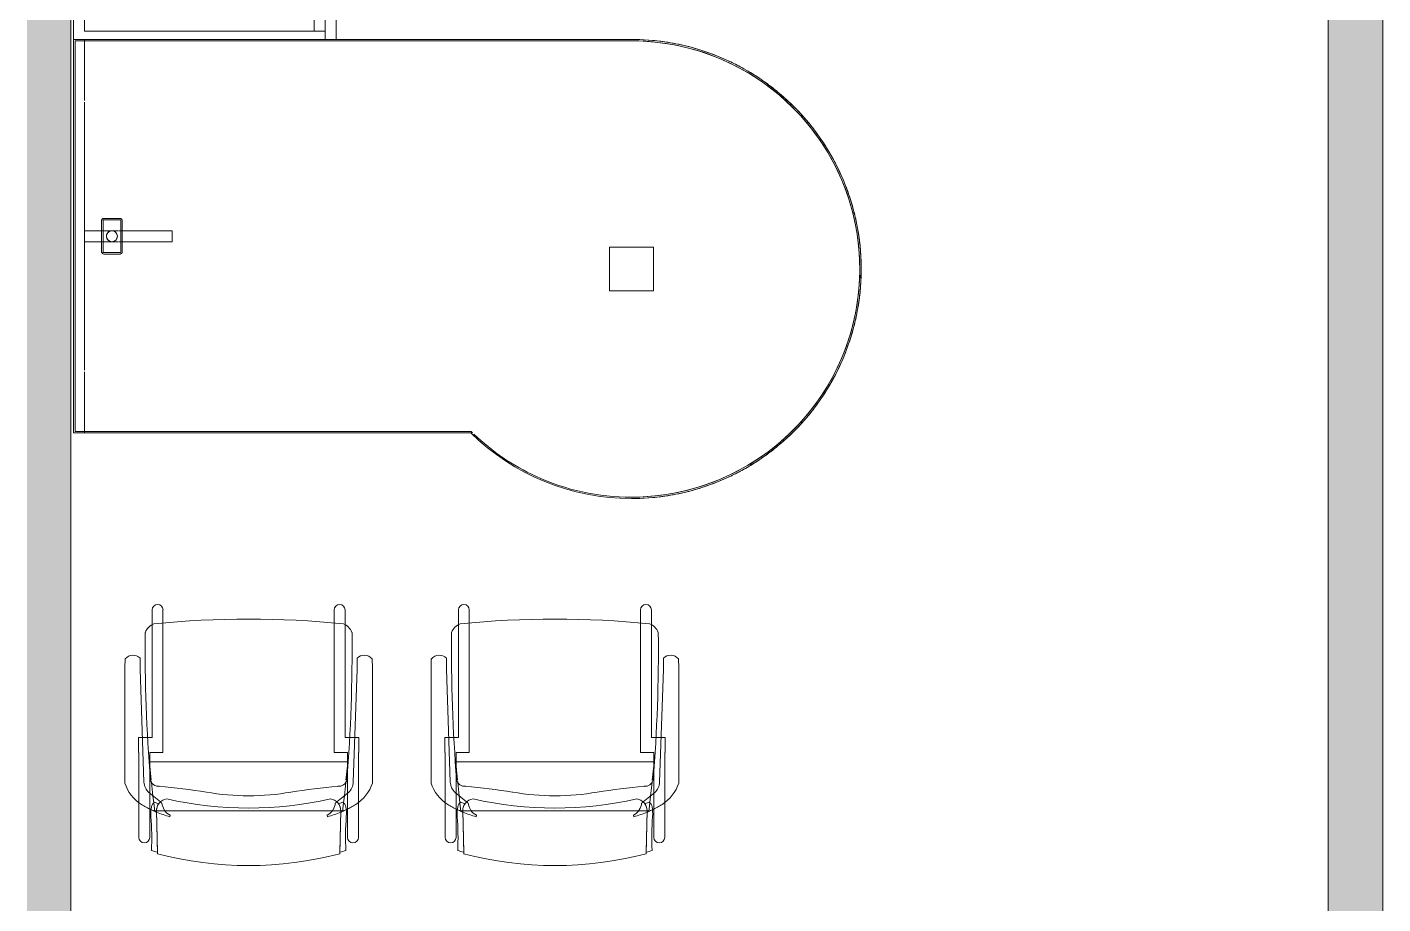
# Model space of a CAD drawing. Header units: inches. Extents: x 0 to 2535, y 0 to 2052.
# Drawn here: x 1319 to 1442.9, y 1891.1 to 1971.3 of the extents above; entities that cross this region are included whole.
import ezdxf

# ---------------------------------------------------------------- set-up
doc = ezdxf.new("R2010")
doc.units = ezdxf.units.IN
doc.header["$MEASUREMENT"] = 0
for name, color, linetype, lineweight in [('A-WALL', 113, 'Continuous', 13), ('A-WALL-PATT', 111, 'Continuous', 13), ('I-FURN', 30, 'Continuous', 9), ('I-FURN-PNLS', 30, 'Continuous', 9), ('I-WALL', 2, 'Continuous', 13)]:
    doc.layers.add(name, color=color, linetype=linetype, lineweight=lineweight)

# ---------------------------------------------------------------- blocks, each defined once
blk = doc.blocks.new('Zira Wksta 12 - Type 1-V35-Level 07  POWER _ SIGNAL')
at = {"layer": 'I-FURN'}
for p, q in [((-49, -13), (-53, -13)), ((-53, -13), (-53, -17)), ((-53, -17), (-53, -13)), ((-53, -13), (-49, -13)), ((-49, -17), (-49, -13)), ((-49, -13), (-49, -17)), ((-53, -17), (-49, -17)), ((-49, -17), (-53, -17))]:
    blk.add_line(p, q, dxfattribs=at)
at = {"layer": 'I-FURN-PNLS'}
for p, q in [((-36.3, 0), (0, 0)), ((0, 0), (-36.3, 0)), ((-36.3, 0), (0, 0)), ((0, 0), (-1, 0)), ((-1, 0), (-1, -0.12)), ((-1, -0.12), (-1, 0)), ((-1, 0), (0, 0)), ((0, 0), (0, -36)), ((0, -36), (0, 0)), ((0, 0), (0, -36)), ((0, -36), (0, 0)), ((0, 0), (0, -36)), ((-36.35, -0.13), (-0.13, -0.13)), ((-0.13, -0.13), (-36.35, -0.13)), ((-0.13, -0.13), (-36.35, -0.13)), ((-36.35, -0.13), (-0.13, -0.13)), ((-36.3, 0), (0, 0)), ((-1, -0.13), (-1, -3.57)), ((-1, -3.57), (-1, -0.13)), ((-0.13, -0.13), (-0.13, -35.87)), ((-0.13, -35.87), (-0.13, -0.13)), ((-0.13, -35.87), (-0.13, -0.13)), ((-0.13, -0.13), (-0.13, -35.87)), ((0, 0), (0, -36)), ((-1, -3.6), (-1, -5.58)), ((-1, -5.58), (-1, -3.6)), ((-1, -5.74), (-1, -30.26)), ((-1, -17.5), (-1, -5.74)), ((-4.44, -16.56), (-4.44, -19.44)), ((-4.44, -19.44), (-4.44, -16.56)), ((-4.31, -16.56), (-4.31, -16.71)), ((-4.31, -16.71), (-4.31, -16.56)), ((-4.31, -16.75), (-4.31, -19.25)), ((-4.31, -19.25), (-4.31, -16.75)), ((-2.75, -16.37), (-4.25, -16.37)), ((-4.25, -16.37), (-2.75, -16.37)), ((-4.18, -16.5), (-4.25, -16.5)), ((-4.25, -16.5), (-4.18, -16.5)), ((-2.83, -16.5), (-4.17, -16.5)), ((-4.17, -16.5), (-2.83, -16.5)), ((-2.75, -16.5), (-2.82, -16.5)), ((-2.82, -16.5), (-2.75, -16.5)), ((-2.69, -16.71), (-2.69, -16.56)), ((-2.69, -16.56), (-2.69, -16.71)), ((-2.69, -19.25), (-2.69, -16.75)), ((-2.69, -16.75), (-2.69, -19.25)), ((-2.56, -19.44), (-2.56, -16.56)), ((-2.56, -16.56), (-2.56, -19.44)), ((-7.55, -17.5), (-9, -17.5)), ((-9, -17.5), (-9, -18.5)), ((-9, -18.5), (-9, -17.5)), ((-9, -17.5), (-7.55, -17.5)), ((-9, -18.5), (-5.89, -18.5)), ((-5.89, -18.5), (-9, -18.5)), ((-4.44, -17.5), (-7.53, -17.5)), ((-7.53, -17.5), (-4.44, -17.5)), ((-5.87, -18.5), (-4.44, -18.5)), ((-4.44, -18.5), (-5.87, -18.5)), ((-4.31, -17.5), (-4.44, -17.5)), ((-4.44, -17.5), (-4.31, -17.5)), ((-4.44, -18.5), (-4.31, -18.5)), ((-4.31, -18.5), (-4.44, -18.5)), ((-4.15, -17.5), (-4.31, -17.5)), ((-4.31, -17.5), (-4.15, -17.5)), ((-4.31, -18.5), (-4.15, -18.5)), ((-4.15, -18.5), (-4.31, -18.5)), ((-3.64, -17.5), (-4.11, -17.5)), ((-4.11, -17.5), (-3.64, -17.5)), ((-4.11, -18.5), (-3.64, -18.5)), ((-3.64, -18.5), (-4.11, -18.5)), ((-3.36, -17.5), (-3.64, -17.5)), ((-3.64, -17.5), (-3.36, -17.5)), ((-3.64, -18.5), (-3.36, -18.5)), ((-3.36, -18.5), (-3.64, -18.5)), ((-2.89, -17.5), (-3.36, -17.5)), ((-3.36, -17.5), (-2.89, -17.5)), ((-3.36, -18.5), (-2.89, -18.5)), ((-2.89, -18.5), (-3.36, -18.5)), ((-2.69, -17.5), (-2.85, -17.5)), ((-2.85, -17.5), (-2.69, -17.5)), ((-2.85, -18.5), (-2.69, -18.5)), ((-2.69, -18.5), (-2.85, -18.5)), ((-2.56, -17.5), (-2.69, -17.5)), ((-2.69, -17.5), (-2.56, -17.5)), ((-2.69, -18.5), (-2.56, -18.5)), ((-2.56, -18.5), (-2.69, -18.5)), ((-1, -17.5), (-2.56, -17.5)), ((-2.56, -17.5), (-1, -17.5)), ((-2.56, -18.5), (-1, -18.5)), ((-1, -18.5), (-2.56, -18.5)), ((-1, -18.5), (-1, -17.5)), ((-1, -17.5), (-1, -18.5)), ((-1, -18.5), (-1, -17.5)), ((-1, -30.26), (-1, -18.5)), ((-4.31, -19.29), (-4.31, -19.44)), ((-4.31, -19.44), (-4.31, -19.29)), ((-4.25, -19.5), (-4.18, -19.5)), ((-4.18, -19.5), (-4.25, -19.5)), ((-4.25, -19.62), (-2.75, -19.62)), ((-2.75, -19.62), (-4.25, -19.62)), ((-4.17, -19.5), (-2.83, -19.5)), ((-2.83, -19.5), (-4.17, -19.5)), ((-2.82, -19.5), (-2.75, -19.5)), ((-2.75, -19.5), (-2.82, -19.5)), ((-2.69, -19.44), (-2.69, -19.29)), ((-2.69, -19.29), (-2.69, -19.44)), ((-1, -30.42), (-1, -32.4)), ((-1, -32.4), (-1, -30.42)), ((-1, -32.44), (-1, -35.87)), ((-1, -35.87), (-1, -32.44)), ((-0.13, -35.87), (-51, -35.87)), ((-51, -35.87), (-0.13, -35.87)), ((-51, -35.87), (-0.13, -35.87)), ((-0.13, -35.87), (-51, -35.87)), ((-1, -35.88), (-1, -36)), ((-1, -36), (-1, -35.88)), ((0, -36), (-51, -36)), ((0, -36), (-51, -36)), ((-51, -36), (0, -36)), ((-51, -36), (-24, -36)), ((0, -36), (-24, -36)), ((-24, -36), (-24, -84)), ((-24, -36), (-24, -84)), ((0, -36), (-24, -36)), ((-24, -36), (0, -36)), ((-24, -84), (-24, -36)), ((-24, -36), (-24, -84)), ((-23, -36), (-24, -36)), ((-24, -36), (-23, -36)), ((-24, -84), (-24, -36)), ((-24, -36), (0, -36)), ((-23, -36.75), (-23, -36)), ((-23, -36), (-23, -36.75)), ((0, -36), (-23, -36)), ((-23, -36), (-23, -36.75)), ((-23, -36.75), (-23, -36)), ((-23, -36), (-1, -36)), ((-23, -36.75), (-23, -83.25)), ((-23, -83.25), (-23, -36.75)), ((-22, -36.75), (-23, -36.75)), ((-23, -36.75), (-22, -36.75)), ((-23, -36.75), (-23, -83.25)), ((-1, -36.75), (-23, -36.75)), ((-23, -36.75), (-1, -36.75)), ((-23, -83.25), (-23, -36.75)), ((-23, -83.25), (-23, -36.75)), ((-23, -36.75), (-23, -83.25)), ((-23, -36.75), (-1, -36.75)), ((-1, -36.75), (-23, -36.75)), ((-22, -36.75), (-22, -83.25)), ((-22, -83.25), (-22, -36.75)), ((-1, -36.75), (-22, -36.75)), ((-22, -36.75), (-1, -36.75)), ((-22, -36.75), (-22, -83.25)), ((-22, -83.25), (-22, -36.75)), ((-1, -36), (0, -36)), ((-1, -36), (0, -36)), ((0, -36), (-1, -36)), ((-1, -36.75), (-1, -83.25)), ((-1, -83.25), (-1, -36.75)), ((-1, -83.25), (-1, -36.75)), ((-1, -36.75), (-1, -83.25)), ((-1, -36.75), (-1, -83.25)), ((-1, -83.25), (-1, -36.75)), ((0, -84), (0, -36)), ((0, -84), (0, -36)), ((0, -36), (0, -84)), ((0, -84), (0, -36)), ((0, -36), (0, -84))]:
    blk.add_line(p, q, dxfattribs=at)
for centre, radius, start, end in [((-51, -15), 21, 90, 270), ((-51, -15), 21, 90, 270), ((-51, -15), 20.87, 90, 180), ((-51, -15), 20.87, 90, 180), ((-51, -15), 20.87, 90, 180), ((-51, -15), 20.87, 90, 122.7273), ((-51, -15), 21, 106.7644, 110.1031), ((-51, -15), 21, 106.7644, 110.1031), ((-51, -15), 21, 101.1684, 106.7644), ((-51, -15), 21, 101.1684, 106.7644), ((-51, -15), 21, 98.382, 101.1684), ((-51, -15), 21, 98.382, 101.1684), ((-51, -15), 21, 90, 98.382), ((-51, -15), 21, 90, 98.382), ((-51, -15), 21, 45.5847, 90), ((-51, -15), 21, 45.5847, 90), ((-51, -15), 21, 45.5847, 90), ((-51, -15), 21, 45.5847, 90), ((-51, -15), 20.88, 65.2681, 90), ((-51, -15), 20.88, 65.2681, 90), ((-51, -15), 20.88, 65.2681, 90), ((-51, -15), 20.88, 65.2681, 90), ((-51, -15), 21, 115.1473, 118.7187), ((-51, -15), 21, 115.1473, 118.7187), ((-51, -15), 21, 110.1031, 115.1473), ((-51, -15), 21, 110.1031, 115.1473), ((-51, -15), 20.88, 46.3945, 65.184), ((-51, -15), 20.88, 46.3945, 65.184), ((-51, -15), 20.88, 46.3945, 65.184), ((-51, -15), 20.88, 46.3945, 65.184), ((-51, -15), 20.87, 122.7273, 180), ((-51, -15), 21, 123.5308, 127.228), ((-51, -15), 21, 123.5308, 127.228), ((-51, -15), 21, 118.7187, 123.5308), ((-51, -15), 21, 122.7273, 123.5308), ((-51, -15), 21, 118.7187, 122.7273), ((-51, -15), 21, 127.228, 131.915), ((-51, -15), 21, 127.228, 131.915), ((-51, -15), 21, 131.915, 135.6889), ((-51, -15), 21, 131.915, 135.6889), ((-51, -15), 21, 135.6889, 140.3), ((-51, -15), 21, 135.6889, 140.3), ((-51, -15), 20.88, 45.6338, 45.8727), ((-51, -15), 20.88, 45.6338, 45.8727), ((-51, -15), 20.88, 45.6338, 45.8727), ((-51, -15), 20.88, 45.6338, 45.8727), ((-51, -15), 20.88, 45.4448, 45.6338), ((-51, -15), 20.88, 45.4448, 45.6338), ((-51, -15), 20.88, 45.4448, 45.6338), ((-51, -15), 20.88, 45.4448, 45.6338), ((-51, -15), 21, 140.3, 144.1238), ((-51, -15), 21, 140.3, 144.1238), ((-51, -15), 21, 144.1238, 148.6861), ((-51, -15), 21, 144.1238, 148.6861), ((-51, -15), 21, 148.6861, 152.5432), ((-51, -15), 21, 148.6861, 152.5432), ((-51, -15), 21, 152.5432, 157.0735), ((-51, -15), 21, 152.5432, 157.0735), ((-51, -15), 21, 157.0735, 158.8697), ((-51, -15), 21, 157.0735, 158.8697), ((-51, -15), 21, 160.9524, 165.4626), ((-51, -15), 21, 160.9524, 165.4626), ((-51, -15), 21, 158.9402, 160.9524), ((-51, -15), 21, 158.9402, 160.9524), ((-51, -15), 21, 165.4626, 169.3548), ((-51, -15), 21, 165.4626, 169.3548), ((-51, -15), 21, 169.3548, 173.8538), ((-51, -15), 21, 169.3548, 173.8538), ((-51, -15), 21, 173.8538, 177.7523), ((-51, -15), 21, 173.8538, 177.7523), ((-51, -15), 21, 177.7523, 180), ((-51, -15), 21, 177.7523, 180), ((-51, -15), 21, 180, 182.2477), ((-51, -15), 21, 180, 182.2477), ((-51, -15), 21, 182.2477, 186.1462), ((-51, -15), 21, 182.2477, 186.1462), ((-51, -15), 20.87, 180, 270), ((-51, -15), 20.87, 180, 270), ((-51, -15), 20.87, 180, 212.7273), ((-51, -15), 20.87, 180, 270), ((-51, -15), 21, 186.1462, 190.6452), ((-51, -15), 21, 186.1462, 190.6452), ((-4.25, -16.56), 0.188, 90, 180), ((-4.25, -16.56), 0.188, 165, 180), ((-4.25, -16.56), 0.187, 105, 165), ((-4.25, -16.56), 0.0625, 90, 180), ((-4.25, -16.56), 0.0625, 90, 180), ((-4.25, -16.56), 0.188, 90, 105), ((-2.75, -16.56), 0.188, 360, 90), ((-2.75, -16.56), 0.188, 15, 90), ((-2.75, -16.56), 0.0625, 360, 90), ((-2.75, -16.56), 0.0625, 0, 90), ((-2.75, -16.56), 0.188, 0, 15), ((-3.5, -18), 0.5, 90, 270), ((-3.5, -18), 0.5, 135, 270), ((-3.5, -18), 0.5, 90, 135), ((-3.5, -18), 0.5, 270, 90), ((-3.5, -18), 0.5, 345, 90), ((-3.5, -18), 0.5, 270, 345), ((-51, -15), 21, 190.6452, 194.5374), ((-51, -15), 21, 190.6452, 194.5374), ((-4.25, -19.44), 0.188, 180, 270), ((-4.25, -19.44), 0.188, 180, 195), ((-4.25, -19.44), 0.187, 195, 210), ((-4.25, -19.44), 0.188, 210, 270), ((-4.25, -19.44), 0.0625, 180, 270), ((-4.25, -19.44), 0.0625, 180, 270), ((-2.75, -19.44), 0.188, 270, 360), ((-2.75, -19.44), 0.0625, 270, 360), ((-2.75, -19.44), 0.0625, 270, 0), ((-2.75, -19.44), 0.187, 270, 315), ((-2.75, -19.44), 0.187, 315, 345), ((-2.75, -19.44), 0.187, 345, 0), ((-51, -15), 21, 194.5374, 199.0476), ((-51, -15), 21, 194.5374, 199.0476), ((-51, -15), 21, 199.0476, 200.954), ((-51, -15), 21, 199.0476, 200.954), ((-51, -15), 21, 201.0598, 202.9265), ((-51, -15), 21, 201.0598, 202.9265), ((-51, -15), 21, 202.9265, 207.4568), ((-51, -15), 21, 202.9265, 207.4568), ((-51, -15), 21, 207.4568, 209.7141), ((-51, -15), 21, 207.4568, 209.7141), ((-51, -15), 21, 209.7632, 211.3139), ((-51, -15), 21, 209.7632, 211.3139), ((-51, -15), 21, 211.3139, 215.8762), ((-51, -15), 21, 211.3139, 215.8762), ((-51, -15), 20.87, 212.7273, 270), ((-51, -15), 21, 215.8762, 219.7), ((-51, -15), 21, 215.8762, 219.7), ((-51, -15), 21, 219.7, 224.3111), ((-51, -15), 21, 219.7, 224.3111), ((-51, -15), 21, 224.3111, 228.085), ((-51, -15), 21, 224.3111, 228.085), ((-51, -15), 21, 228.085, 232.772), ((-51, -15), 21, 228.085, 232.772), ((-51, -15), 21, 232.772, 236.4692), ((-51, -15), 21, 232.772, 236.4692), ((-51, -15), 21, 236.4692, 241.2813), ((-51, -15), 21, 236.4692, 241.2813), ((-51, -15), 21, 241.2813, 244.8527), ((-51, -15), 21, 241.2813, 244.8527), ((-51, -15), 21, 244.8527, 249.8969), ((-51, -15), 21, 244.8527, 249.8969), ((-51, -15), 21, 249.8969, 253.2356), ((-51, -15), 21, 249.8969, 253.2356), ((-51, -15), 21, 253.2356, 258.8316), ((-51, -15), 21, 253.2356, 258.8316), ((-51, -15), 21, 258.8316, 261.618), ((-51, -15), 21, 258.8316, 261.618), ((-51, -15), 21, 261.618, 270), ((-51, -15), 21, 261.618, 270)]:
    blk.add_arc(centre, radius, start, end, dxfattribs=at)
blk = doc.blocks.new('F-Haworth_Chair_X99-Seminar - X99 Seminar Chair with Glides-V36-Level 07  POWER _ SIGNAL')
at = {"layer": 'I-FURN'}
for p, q in [((-8.82, 9.44), (-8.82, 10.78)), ((-7.83, 10.78), (-7.83, 9.57)), ((7.83, 9.57), (7.83, 10.78)), ((8.82, 10.78), (8.82, 9.44)), ((-8.82, -0.89), (-8.82, 9.44)), ((-7.83, 9.57), (-7.83, -2.27)), ((7.83, -2.27), (7.83, 9.57)), ((8.82, 9.44), (8.82, -0.89)), ((-11.32, 5.48), (-11.3, 6.32)), ((-9.92, 6.36), (-9.92, 5.36)), ((9.92, 5.36), (9.92, 6.36)), ((11.3, 6.32), (11.32, 5.48)), ((-11.32, -5.06), (-11.32, 5.48)), ((-9.92, 5.36), (-9.57, -4.97)), ((9.57, -4.97), (9.92, 5.36)), ((11.32, 5.48), (11.32, -5.06)), ((-10.07, -0.89), (-9.71, -0.89)), ((-10.07, -2.27), (-10.07, -0.89)), ((-9.71, -0.89), (-9.2, -0.89)), ((-9.2, -0.89), (-8.82, -0.89)), ((8.82, -0.89), (9.2, -0.89)), ((9.2, -0.89), (9.71, -0.89)), ((9.71, -0.89), (10.07, -0.89)), ((10.07, -0.89), (10.07, -2.27)), ((-10.04, -2.27), (-10.07, -2.27)), ((-10.04, -4.99), (-10.04, -2.27)), ((-9.04, -2.27), (-9.04, -3.12)), ((-7.83, -2.27), (-9.04, -2.27)), ((9.04, -2.27), (7.83, -2.27)), ((9.04, -3.12), (9.04, -2.27)), ((10.04, -2.27), (10.04, -4.99)), ((10.07, -2.27), (10.04, -2.27)), ((-9.07, -3.12), (9.07, -3.12)), ((-9.07, -3.2), (-9.07, -3.12)), ((-8.9, -4.8), (-9.07, -3.2)), ((-9.04, -3.12), (-9.04, -3.43)), ((-9.04, -3.43), (-9.04, -3.62)), ((-9.04, -3.62), (-9.04, -5.99)), ((9.07, -3.2), (8.9, -4.8)), ((9.04, -3.43), (9.04, -3.12)), ((9.04, -3.62), (9.04, -3.43)), ((9.04, -5.99), (9.04, -3.62)), ((9.07, -3.12), (9.07, -3.2)), ((-8.88, -4.99), (-8.89, -4.91)), ((8.89, -4.91), (8.88, -4.99)), ((-10.04, -6.81), (-10.04, -5)), ((-9.13, -5.92), (-8.07, -6.77)), ((-9.04, -5.99), (-9.04, -7.4)), ((-8.75, -6.22), (-8.88, -4.99)), ((8.07, -6.77), (9.13, -5.92)), ((8.88, -4.99), (8.75, -6.22)), ((9.04, -7.4), (9.04, -5.99)), ((10.04, -5), (10.04, -6.81)), ((-10.04, -10.02), (-10.04, -6.81)), ((-9.04, -7.4), (-9.04, -10.02)), ((-8.68, -6.87), (-8.75, -6.22)), ((-8.62, -7.42), (-8.68, -6.87)), ((-8.6, -7.6), (-8.62, -7.43)), ((-8.61, -6.81), (-8.23, -6.95)), ((-8.03, -6.81), (-7.95, -6.87)), ((7.95, -6.87), (8.03, -6.81)), ((8.23, -6.95), (8.61, -6.81)), ((8.62, -7.43), (8.6, -7.6)), ((8.68, -6.87), (8.62, -7.42)), ((8.75, -6.22), (8.68, -6.87)), ((9.04, -10.02), (9.04, -7.4)), ((10.04, -6.81), (10.04, -10.02)), ((-8.49, -7.6), (-8.56, -7.6)), ((-8.42, -7.57), (-8.34, -11.37)), ((-8.34, -11.52), (-8.42, -7.57)), ((-7.65, -7.6), (-8.4, -7.6)), ((7.65, -7.6), (-7.65, -7.6)), ((-7.18, -7.99), (-7.21, -8.13)), ((7.21, -8.13), (7.18, -7.99)), ((8.4, -7.6), (7.65, -7.6)), ((8.34, -11.37), (8.42, -7.57)), ((8.42, -7.57), (8.34, -11.52)), ((8.56, -7.6), (8.49, -7.6))]:
    blk.add_line(p, q, dxfattribs=at)
for centre, radius, start, end in [((-8.32, 10.78), 0.495, 0, 180), ((8.32, 10.78), 0.495, 0, 180), ((0, -75.01), 84.96, 84.1475, 95.8525), ((-8.21, 8.28), 1.31, 110.0433, 159.9567), ((144.06, 7.32), 153.52, 179.4749, 184.5213), ((8.21, 8.28), 1.31, 20.0433, 69.9567), ((-144.06, 7.32), 153.52, 355.4787, 0.5251), ((-10.58, 5.68), 0.956, 45.8901, 138.1099), ((10.58, 5.68), 0.956, 41.8901, 134.1099), ((-8.24, -4.59), 0.763, 194.2338, 275.7662), ((8.24, -4.59), 0.763, 264.2338, 345.7662), ((-7.87, -3.92), 3.63, 198.1789, 238.0478), ((-8.18, -4.9), 1.39, 182.8013, 227.1078), ((-11.32, -48.08), 42.84, 79.9767, 85.7699), ((0, 15.97), 22.19, 259.9767, 280.0233), ((11.32, -48.08), 42.84, 94.2301, 100.0233), ((8.18, -4.9), 1.39, 312.8922, 357.1987), ((7.87, -3.92), 3.63, 301.9522, 341.8211), ((-4.71, 1.15), 9.61, 238.0478, 243.9964), ((-5.2, -7.86), 3.74, 170.0936, 184.0143), ((-8.28, -7.33), 0.613, 122.5427, 170.0936), ((-7.37, -7.55), 1.05, 95.9554, 181.1786), ((-7.37, -7.55), 1.05, 145.2002, 181.1786), ((-6.55, -6.76), 1.38, 185.0878, 212.4248), ((0, 26.49), 33.83, 257.2285, 282.7715), ((7.37, -7.55), 1.05, 358.8214, 84.0446), ((6.55, -6.76), 1.38, 327.5752, 354.9122), ((7.37, -7.55), 1.05, 358.8214, 34.7998), ((8.28, -7.33), 0.613, 9.9064, 57.4573), ((5.2, -7.86), 3.74, 355.9857, 9.9064), ((4.71, 1.15), 9.61, 296.0036, 301.9522), ((-36.06, -10.03), 27.2, 357.4882, 4.0143), ((-4.71, 1.15), 9.61, 243.9964, 246.4906), ((-4.71, 1.15), 9.61, 246.6393, 247.073), ((-4.71, 1.15), 9.61, 247.2631, 254.9334), ((-6.55, -6.76), 1.38, 214.0187, 242.9497), ((6.55, -6.76), 1.38, 297.0503, 325.9813), ((4.71, 1.15), 9.61, 285.0666, 292.7369), ((4.71, 1.15), 9.61, 292.927, 293.3607), ((4.71, 1.15), 9.61, 293.5094, 296.0036), ((36.06, -10.03), 27.2, 175.9857, 182.5118), ((-9.54, -10.02), 0.498, 180, 0), ((9.54, -10.02), 0.498, 180, 0), ((0, 20.73), 33.17, 254.4478, 255.4234), ((0, 20.29), 32.89, 255.304, 284.6925), ((0, 20.73), 33.17, 284.5766, 285.5522)]:
    blk.add_arc(centre, radius, start, end, dxfattribs=at)
blk = doc.blocks.new('F-Haworth_Chair_X99-Seminar - X99 Seminar Chair with Glides-V37-Level 07  POWER _ SIGNAL')
at = {"layer": 'I-FURN'}
for p, q in [((-8.82, 9.44), (-8.82, 10.78)), ((-7.83, 10.78), (-7.83, 9.57)), ((7.83, 9.57), (7.83, 10.78)), ((8.82, 10.78), (8.82, 9.44)), ((-8.82, -0.89), (-8.82, 9.44)), ((-7.83, 9.57), (-7.83, -2.27)), ((7.83, -2.27), (7.83, 9.57)), ((8.82, 9.44), (8.82, -0.89)), ((-11.32, 5.48), (-11.3, 6.32)), ((-9.92, 6.36), (-9.92, 5.36)), ((9.92, 5.36), (9.92, 6.36)), ((11.3, 6.32), (11.32, 5.48)), ((-11.32, -5.06), (-11.32, 5.48)), ((-9.92, 5.36), (-9.57, -4.97)), ((9.57, -4.97), (9.92, 5.36)), ((11.32, 5.48), (11.32, -5.06)), ((-10.07, -0.89), (-9.71, -0.89)), ((-10.07, -2.27), (-10.07, -0.89)), ((-9.71, -0.89), (-9.2, -0.89)), ((-9.2, -0.89), (-8.82, -0.89)), ((8.82, -0.89), (9.18, -0.89)), ((9.2, -0.89), (9.71, -0.89)), ((9.71, -0.89), (10.07, -0.89)), ((10.07, -0.89), (10.07, -2.27)), ((-10.04, -2.27), (-10.07, -2.27)), ((-10.04, -4.99), (-10.04, -2.27)), ((-9.04, -2.27), (-9.04, -3.12)), ((-7.83, -2.27), (-9.04, -2.27)), ((9.04, -2.27), (7.83, -2.27)), ((9.04, -3.12), (9.04, -2.27)), ((10.04, -2.27), (10.04, -4.99)), ((10.07, -2.27), (10.04, -2.27)), ((-9.07, -3.12), (9.07, -3.12)), ((-9.07, -3.2), (-9.07, -3.12)), ((-8.9, -4.8), (-9.07, -3.2)), ((-9.04, -3.12), (-9.04, -3.43)), ((-9.04, -3.43), (-9.04, -3.62)), ((-9.04, -3.62), (-9.04, -5.99)), ((9.07, -3.2), (8.9, -4.8)), ((9.04, -3.43), (9.04, -3.12)), ((9.04, -3.62), (9.04, -3.43)), ((9.04, -5.99), (9.04, -3.62)), ((9.07, -3.12), (9.07, -3.2)), ((-8.88, -4.99), (-8.89, -4.91)), ((8.89, -4.91), (8.88, -4.99)), ((-10.04, -6.81), (-10.04, -5)), ((-9.13, -5.92), (-8.07, -6.77)), ((-9.04, -5.99), (-9.04, -7.4)), ((-8.75, -6.22), (-8.88, -4.99)), ((8.07, -6.77), (9.13, -5.92)), ((8.88, -4.99), (8.75, -6.22)), ((9.04, -7.4), (9.04, -5.99)), ((10.04, -5), (10.04, -6.81)), ((-10.04, -10.02), (-10.04, -6.81)), ((-9.04, -7.4), (-9.04, -10.02)), ((-8.68, -6.87), (-8.75, -6.22)), ((-8.62, -7.42), (-8.68, -6.87)), ((-8.6, -7.6), (-8.62, -7.43)), ((-8.61, -6.81), (-8.23, -6.95)), ((-8.03, -6.81), (-7.95, -6.87)), ((7.95, -6.87), (8.03, -6.81)), ((8.23, -6.95), (8.61, -6.81)), ((8.62, -7.43), (8.6, -7.6)), ((8.68, -6.87), (8.62, -7.42)), ((8.75, -6.22), (8.68, -6.87)), ((9.04, -10.02), (9.04, -7.4)), ((10.04, -6.81), (10.04, -10.02)), ((-8.49, -7.6), (-8.56, -7.6)), ((-8.42, -7.57), (-8.34, -11.37)), ((-8.34, -11.52), (-8.42, -7.57)), ((-7.65, -7.6), (-8.4, -7.6)), ((7.65, -7.6), (-7.65, -7.6)), ((-7.18, -7.99), (-7.21, -8.13)), ((7.21, -8.13), (7.18, -7.99)), ((8.4, -7.6), (7.65, -7.6)), ((8.34, -11.37), (8.42, -7.57)), ((8.42, -7.57), (8.34, -11.52)), ((8.56, -7.6), (8.49, -7.6))]:
    blk.add_line(p, q, dxfattribs=at)
for centre, radius, start, end in [((-8.32, 10.78), 0.495, 0, 180), ((8.32, 10.78), 0.495, 0, 180), ((0, -75.01), 84.96, 84.1475, 95.8525), ((-8.21, 8.28), 1.31, 110.0433, 159.9567), ((144.06, 7.32), 153.52, 179.4749, 184.5213), ((8.21, 8.28), 1.31, 20.0433, 69.9567), ((-144.06, 7.32), 153.52, 355.4787, 0.5251), ((-10.58, 5.68), 0.956, 45.8901, 138.1099), ((10.58, 5.68), 0.956, 41.8901, 134.1099), ((-8.24, -4.59), 0.763, 194.2338, 275.7662), ((8.24, -4.59), 0.763, 264.2338, 345.7662), ((-7.87, -3.92), 3.63, 198.1789, 238.0478), ((-8.18, -4.9), 1.39, 182.8013, 227.1078), ((-11.32, -48.08), 42.84, 79.9767, 85.7699), ((0, 15.97), 22.19, 259.9767, 280.0233), ((11.32, -48.08), 42.84, 94.2301, 100.0233), ((8.18, -4.9), 1.39, 312.8922, 357.1987), ((7.87, -3.92), 3.63, 301.9522, 341.8211), ((-4.71, 1.15), 9.61, 238.0478, 243.9964), ((-5.2, -7.86), 3.74, 170.0936, 184.0143), ((-8.28, -7.33), 0.613, 122.5427, 170.0936), ((-7.37, -7.55), 1.05, 95.9554, 181.1786), ((-7.37, -7.55), 1.05, 145.2002, 181.1786), ((-6.55, -6.76), 1.38, 185.0878, 199.5533), ((-6.55, -6.76), 1.38, 199.5533, 212.4248), ((0, 26.49), 33.83, 257.2285, 282.7715), ((7.37, -7.55), 1.05, 358.8214, 84.0446), ((6.55, -6.76), 1.38, 327.5752, 354.9122), ((7.37, -7.55), 1.05, 358.8214, 34.7998), ((8.28, -7.33), 0.613, 9.9064, 57.4573), ((5.2, -7.86), 3.74, 355.9857, 9.9064), ((4.71, 1.15), 9.61, 296.0036, 301.9522), ((-36.06, -10.03), 27.2, 357.4882, 4.0143), ((-4.71, 1.15), 9.61, 243.9964, 246.4906), ((-4.71, 1.15), 9.61, 246.6393, 247.073), ((-4.71, 1.15), 9.61, 247.2631, 254.9334), ((-6.55, -6.76), 1.38, 214.0187, 242.9497), ((6.55, -6.76), 1.38, 297.0503, 325.9813), ((4.71, 1.15), 9.61, 285.0666, 292.7369), ((4.71, 1.15), 9.61, 292.927, 293.3607), ((4.71, 1.15), 9.61, 293.5094, 296.0036), ((36.06, -10.03), 27.2, 175.9857, 182.5118), ((-9.54, -10.02), 0.498, 180, 0), ((9.54, -10.02), 0.498, 180, 0), ((0, 20.73), 33.17, 254.4478, 255.4234), ((0, 20.29), 32.89, 255.304, 284.6925), ((0, 20.73), 33.17, 284.5766, 285.5522)]:
    blk.add_arc(centre, radius, start, end, dxfattribs=at)

msp = doc.modelspace()

# ---------------------------------------------------------------- hatches: boundary and pattern name
at = {"layer": 'A-WALL-PATT', "lineweight": 9}
for points in [[(1323, 1829.31), (1323, 2035.5), (1319, 2035.5), (1319, 1829.31)], [(1441.78, 1829.31), (1442.94, 1829.31), (1442.94, 2035.56), (1437.94, 2035.56), (1437.94, 1829.31)]]:
    msp.add_hatch(color=7, dxfattribs=at).paths.add_polyline_path(points, flags=0)

# ---------------------------------------------------------------- linework, layer by layer
at = {"layer": 'A-WALL', "color": 8, "lineweight": 20}
msp.add_line((1323, 1829.31), (1323, 2035.5), dxfattribs=at)
at = {"layer": 'I-WALL', "color": 8, "lineweight": 20}
for p, q in [((1442.94, 1829.31), (1442.94, 2035.56)), ((1437.94, 2005.44), (1437.94, 1829.31))]:
    msp.add_line(p, q, dxfattribs=at)

# ---------------------------------------------------------------- block references
at = {"layer": 'I-FURN', "rotation": 180}
msp.add_blockref('Zira Wksta 12 - Type 1-V35-Level 07  POWER _ SIGNAL', (1323.25, 1934.17), dxfattribs=at)
at = {"layer": 'I-FURN'}
for name, p in [('F-Haworth_Chair_X99-Seminar - X99 Seminar Chair with Glides-V36-Level 07  POWER _ SIGNAL', (1339.25, 1907.2)), ('F-Haworth_Chair_X99-Seminar - X99 Seminar Chair with Glides-V37-Level 07  POWER _ SIGNAL', (1367.25, 1907.2))]:
    msp.add_blockref(name, p, dxfattribs=at)

doc.saveas('drawing.dxf')
